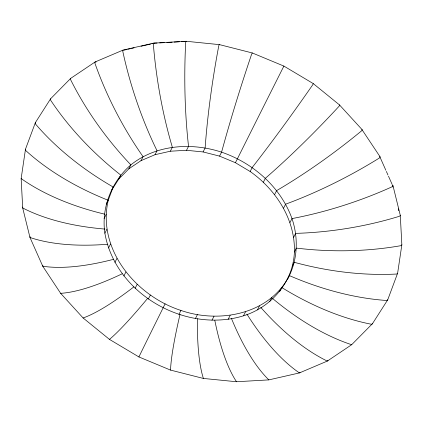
<?xml version="1.0" encoding="UTF-8"?>
<svg xmlns="http://www.w3.org/2000/svg" width="423" height="423" viewBox="0 0 423 423"><rect width="100%" height="100%" fill="white"/><g stroke="black" fill="none" stroke-linecap="round" stroke-linejoin="round"><path stroke-width="0.63" d="M392.935 187.072L392.465 185.152L393.009 185.787L400.295 215.36L401.85 244.806L397.62 273.237L387.738 299.78L372.504 323.632L351.656 344.719L327.296 361.089L299.41 372.927L268.838 379.886L236.51 381.742L203.405 378.448L170.543 370.093L138.908 356.943L109.467 339.389L83.114 317.974L60.648 293.335L42.755 266.231L29.975 237.483L22.699 207.963L21.15 178.569L25.486 149.182L35.368 122.638L50.601 98.786L70.726 78.35L95.133 61.954L123.072 50.088L153.702 43.12L186.094 41.258L219.606 44.653L252.362 52.981L283.891 66.088L313.237 83.58L312.719 84.822A197.393 18.549 -55.1 0 1 252.182 167.54L250.152 171.505C276.039 189.742 295.423 219.6 294.392 252.066C293.255 281.813 271.466 307.161 243.484 315.822C185.39 333.678 115.384 293.906 104.872 233.189C101.076 207.846 111.582 181.52 130.86 164.87C156.119 144.576 191.593 142.287 221.583 152.158C253.06 162.945 280.586 186.897 291.997 218.591C298.749 238.524 297.665 261.028 287.339 279.55M25.486 149.182L25.369 150.197A197.393 110.488 14.4 0 0 108.235 200.285C96.841 249.311 136.032 296.021 180.959 310.44C219.341 323.754 269.652 314.411 289.364 275.585A197.393 112.37 26.5 0 0 386.95 300.515L387.738 299.78M22.81 207.059L22.699 207.963A197.393 96.825 -8.5 0 0 104.899 229.065M35.368 122.638L35.236 123.701A197.393 112.37 26.5 0 0 113.179 187.014L108.235 200.285L106.21 204.251M30.102 236.631L29.975 237.483A197.393 85.446 -19 0 0 107.812 244.24M50.601 98.786L50.443 99.897A197.393 110.831 38.6 0 0 120.793 175.09L118.768 179.056L111.149 190.979M70.726 78.35L70.53 79.498A197.393 105.924 50.4 0 0 130.86 164.87L128.83 168.835L118.768 179.056M42.903 265.433L42.755 266.231A197.393 71.476 -28.8 0 0 113.639 259.294M123.072 50.088L122.776 51.289A197.393 86.71 72.2 0 0 157.033 150.741L155.003 154.702L141.033 160.634L128.83 168.835M186.094 41.258L185.681 42.474A197.393 57.031 -88.7 0 0 188.542 146.326L186.511 150.292L170.321 151.217L155.003 154.702M283.891 66.088L283.278 67.273A197.393 0.978 -63.3 0 0 237.43 158.747L235.405 162.712L219.558 156.124L203.093 151.942L186.511 150.292M104.095 218.464L106.125 214.503M141.033 160.634L143.059 156.674A197.393 97.803 61.6 0 1 94.889 63.127L95.133 61.954L96.121 61.959M104.872 233.189L106.903 229.224M108.515 247.973L110.546 244.013M170.321 151.217L172.346 147.257A197.393 72.978 82 0 1 153.353 44.33L153.702 43.12L157.023 43.072M114.919 262.376L116.944 258.416M123.881 275.955L125.911 271.989M203.093 151.942L205.123 147.976A197.393 39.355 -80 0 1 218.781 45.769L219.251 44.563L219.606 44.653M135.133 288.296L137.163 284.33M219.558 156.124L221.583 152.158A197.393 20.478 -71.6 0 1 251.643 54.123L252.362 52.981M148.336 299.024L150.361 295.064M163.082 307.817L165.113 303.851M178.929 314.405L180.959 310.44M263.355 182.234L265.38 178.268A197.393 37.51 -46.7 0 0 339.072 106.242L339.775 105.147L313.237 83.58M195.394 318.588L197.419 314.622M274.606 194.575L276.631 190.609A197.393 55.334 -38 0 0 361.538 130.881L362.278 129.829L339.505 104.93M211.976 320.237L214.001 316.277M283.569 208.153L285.599 204.187A197.393 71.476 -28.8 0 0 379.431 157.985L380.203 156.981L361.892 129.486M228.166 319.307L230.197 315.346M289.972 222.551L291.997 218.591A197.393 85.446 -19 0 0 392.211 186.733L393.009 185.787M243.484 315.822L245.509 311.862M293.615 237.34L295.645 233.374A197.393 96.825 -8.5 0 0 399.486 216.253L400.295 215.36M257.454 309.89L259.484 305.929M294.392 252.066L296.417 248.1A197.393 105.253 2.6 0 0 401.036 245.647L401.85 244.806M269.657 301.694L271.682 297.729A197.393 105.924 50.4 0 0 351.656 344.719M292.277 266.279L294.308 262.313A197.393 110.488 14.4 0 0 396.816 274.019L397.62 273.237M279.719 291.473L281.75 287.513A197.393 110.831 38.6 0 0 371.743 324.319L372.504 323.632M300.034 372.33L299.41 372.927A197.393 86.71 72.2 0 1 246.937 314.146M327.973 360.465L327.296 361.089A197.393 97.803 61.6 0 1 260.811 307.447M123.918 50.152L126.456 49.576M127.725 49.285L130.268 48.708M131.537 48.423L134.075 47.841M141.06 46.255L150.583 44.087M151.852 43.796L154.39 43.22M159.651 42.919L164.256 42.654M166.884 42.501L172.145 42.2M174.117 42.089L179.378 41.787M181.351 41.671L186.612 41.369M235.405 162.712L250.152 171.505M379.727 156.499L385.829 170.231M386.363 171.421L387.954 175.006M388.483 176.201L392.2 184.555M398.297 208.819L398.773 210.739M268.838 379.886A197.393 72.978 82 0 1 231.481 318.535M236.51 381.742A197.393 57.031 -88.7 0 1 214.794 320.322M104.83 214.197A197.393 105.253 2.6 0 1 21.15 178.569M122.21 273.781A197.393 55.334 -38 0 1 60.648 293.335M147.727 298.252A197.393 18.549 -55.1 0 1 109.467 339.389M133.885 286.873A197.393 37.51 -46.7 0 1 83.114 317.974M203.405 378.448A197.393 39.355 -80 0 1 197.367 318.783M170.543 370.093A197.393 20.478 -71.6 0 1 180.002 314.479M138.908 356.943A197.393 0.978 -63.3 0 1 162.929 308.245"/></g></svg>
